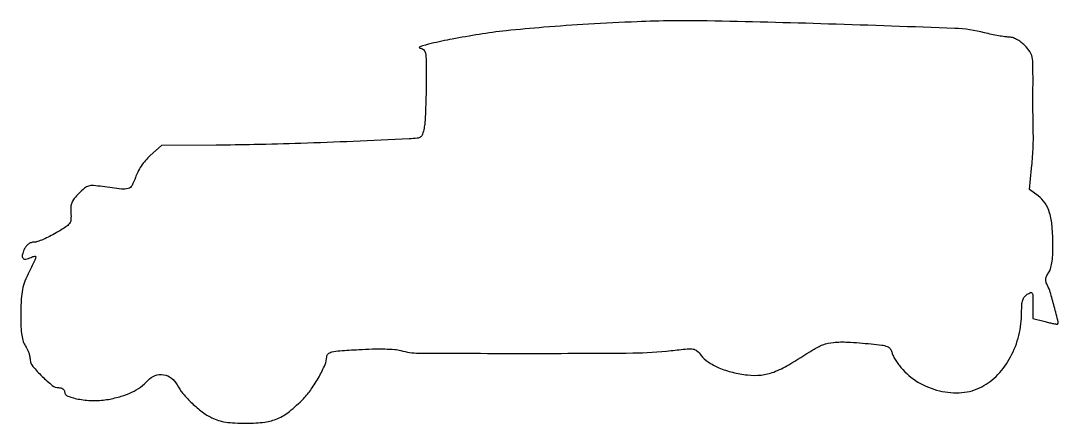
# Model space of a CAD drawing. Extents: x 1 to 365, y 1 to 142.
import ezdxf

# ---------------------------------------------------------------- set-up
doc = ezdxf.new("R2010")
doc.units = 0

msp = doc.modelspace()

# ---------------------------------------------------------------- linework, layer by layer
msp.add_lwpolyline([(217, 141.360801, 0.004084), (199.916738, 140.503236, 0.005323), (184.298786, 139.424319, 0.005842), (171.027981, 138.209267, 0.015107), (161.5, 136.932586, 0.005418), (152.110404, 135.279717, 0.010813), (144.728383, 133.731683, 0.021807), (140.68389, 132.603887, 0.832481), (140.75, 132.110579, -0.169744), (142.022614, 131.59431, -0.170005), (142.695464, 130.397972, -0.04247), (142.938144, 127.728299, -0.002617), (142.94237, 119.75, -0.00501), (142.869527, 114.803376, -0.00571), (142.698286, 110.070312, -0.005205), (142.465363, 106.058454, -0.031734), (142.19237, 104, -0.030165), (141.646291, 101.910361, -0.1596), (140.955995, 100.968464, -0.127358), (139.757713, 100.505817, -0.016505), (137, 100.278897, -0.001872), (117.3368, 99.386562, -0.002284), (98.929921, 98.704512, -0.002502), (82.574879, 98.255211, -0.004596), (69.252881, 98.078443), (50.005762, 98), (46.084404, 94.457289, 0.032029), (44.404308, 92.731722, 0.028089), (42.877651, 90.731187, 0.02894), (41.63949, 88.655376, 0.043377), (40.831293, 86.707289, -0.045683), (39.659366, 83.918787, -0.205918), (38.310641, 82.838177, -0.096637), (35.993969, 82.660272, -0.006343), (29.305764, 83.525953, 0.015763), (26.10857, 83.878685, 0.089485), (24.411637, 83.70819, 0.102942), (22.992858, 82.962704, 0.024115), (20.994467, 81.148313, 0.026598), (19.389428, 79.362782, 0.073116), (18.530842, 77.907638, 0.080409), (18.171678, 76.349965, 0.037173), (18.188703, 74.265626, -0.039454), (18.197079, 71.948008, -0.141846), (17.685439, 70.576518, -0.090159), (16.38516, 69.360102, -0.01066), (13, 67.280276, -0.015933), (10.727721, 66.045542, -0.017451), (8.44839, 64.997452, -0.017131), (6.447356, 64.240059, -0.078724), (5.228561, 64.030276, 0.080602), (4.19772, 63.84888, 0.076093), (3.254392, 63.349428, 0.070571), (2.447158, 62.551281, 0.055714), (1.816121, 61.495774, 0.046908), (1.129282, 59.515002, 0.244831), (1.395307, 58.428786, 0.271357), (2.399609, 58.095473, 0.054559), (4.261814, 58.709522, -0.050998), (5.504732, 59.129176, -0.523131), (5.84121, 58.821786, -0.07915), (5.52316, 57.761349, -0.0027), (3.609161, 53.846733, 0.020921), (2.045367, 50.329136, 0.043295), (1.186308, 47.449866, 0.03678), (0.759287, 44.18075, 0.011422), (0.59312, 39.224771, 0.010573), (0.635802, 35.149484, 0.022494), (0.877013, 32.006606, 0.028887), (1.308646, 29.625609, 0.073341), (1.964565, 28, -0.009078), (2.921417, 26.296487, -0.036781), (3.406632, 25.210225, -0.044607), (3.680565, 24.169645, -0.017917), (3.875, 22.709975, 0.151909), (4.817351, 20.469304, 0.024312), (8.088343, 16.945698, 0.023484), (11.675193, 13.755182, 0.171663), (13.809975, 13, -0.061605), (14.650284, 12.896072, -0.080867), (15.358997, 12.590155, -0.098754), (15.831857, 12.135527, -0.153229), (16, 11.599741, 0.315783), (17.111951, 10.014682, 0.043188), (21.240219, 8.91213, 0.042347), (26.389535, 8.44735, 0.047077), (31.359607, 8.889414, 0.024969), (35.888932, 9.962946, 0.040706), (39.577451, 11.368261, 0.046235), (42.636789, 13.192937, 0.048271), (45.260887, 15.525553, -0.117258), (47.78814, 17.216511, -0.126252), (50.734818, 17.527217, -0.124832), (53.492074, 16.379304, -0.113146), (55.489544, 14.020219, 0.055094), (57.541845, 10.937253, 0.028185), (60.726392, 7.544531, 0.028068), (64.336445, 4.475564, 0.046854), (67.723469, 2.376531, 0.043336), (69.981864, 1.488765, 0.03425), (72.54494, 0.917097, 0.026464), (75.739438, 0.602841, 0.011548), (80, 0.508884, 0.031302), (86.25644, 0.907511, 0.070824), (90.822389, 2.159502, 0.068437), (94.951961, 4.666969, 0.02766), (99.83988, 9.109165, 0.042413), (102.597317, 12.429459, 0.025463), (105.309579, 16.78106, 0.023786), (107.424685, 21.062147, 0.103194), (108, 23.82, -0.226115), (108.495798, 24.860285, -0.115155), (109.828472, 25.50732, -0.037112), (112.632466, 25.926813, -0.003905), (119.25, 26.367558, -0.008616), (124.061707, 26.567176, -0.012047), (128.366342, 26.567769, -0.012673), (131.89108, 26.39386, -0.052031), (133.993398, 26.014314, 0.069737), (140.335039, 25.099064, 0.000986), (178.937059, 25.017418, 0.002062), (215.450948, 25.162753, 0.026836), (229, 26.000665, -0.004739), (234.598267, 26.596011, -0.062593), (236.673126, 26.536751, -0.142307), (238.008916, 25.913927, -0.054523), (239.408915, 24.38942, 0.089339), (241.900801, 22.027258, 0.044849), (245.738564, 19.976116, 0.039832), (250.490535, 18.393043, 0.032335), (255.777773, 17.445632, 0.054253), (260.576419, 17.425202, 0.065873), (264.946334, 18.474696, 0.0417), (270.250472, 21.040864, 0.009554), (278.730128, 26.27563, -0.056094), (282.241375, 28.015728, -0.061747), (285.939877, 28.861048, -0.039342), (290.938298, 28.974613, -0.009562), (299.176155, 28.355182, -0.009357), (302.977076, 27.924265, -0.062782), (304.81107, 27.442267, -0.132767), (305.82195, 26.679534, -0.104), (306.425863, 25.439363, 0.052266), (306.824537, 24.348348, 0.019701), (307.596356, 22.915776, 0.019262), (308.565495, 21.410731, 0.022227), (309.605105, 20.057459, 0.083553), (315.617787, 14.945876, 0.076106), (323.165353, 11.879234, 0.078748), (331.03832, 11.273066, 0.101089), (338, 13.288671, 0.082742), (343.666127, 17.582013, 0.066537), (348.141903, 23.793618, 0.063018), (351.020957, 31.313594, 0.060014), (352, 39.440954, -0.017435), (352.091308, 42.058681, -0.059177), (352.409957, 43.734057, -0.090089), (353.018558, 44.886529, -0.086967), (354, 45.767927, -0.052251), (355.166403, 46.336899, -0.37001), (355.711582, 46.132101, -0.119918), (355.961078, 45.209017, -0.006321), (356, 42.130112), (356, 37.243277), (360.217731, 36.172703, 0.005413), (361.849425, 35.777286, 0.008557), (363.257364, 35.47747, 0.003353), (364.457945, 35.251559, 0.245959), (364.642646, 35.309312, 0.26385), (364.844002, 36.038408, 0.002625), (363.448845, 41.462975, 0.007297), (362.049418, 46.488538, 0.05135), (361.087942, 48.835679, -0.043728), (360.568214, 50.051385, -0.100298), (360.452816, 51.036015, -0.095317), (360.728474, 52.019323, -0.036925), (361.455495, 53.239923, 0.079286), (362.15066, 54.6689, 0.03444), (362.624701, 56.733651, 0.026663), (362.907431, 59.455314, 0.012735), (362.994423, 62.972506, 0.020305), (362.720377, 69.59691, 0.052059), (361.834329, 74.3062, 0.072753), (360.247939, 77.717872, 0.089857), (357.836817, 80.256049), (354.770983, 82.5), (355.523613, 90, 0.007011), (355.799581, 93.201256, 0.005797), (356.006172, 96.61875, 0.005858), (356.122588, 99.758004, 0.015599), (356.109483, 102, -0.006162), (356.048377, 104.471762, -0.001417), (356.008493, 108.643911, -0.001464), (355.990235, 113.451369, -0.001428), (355.999863, 118.298421, 0.003764), (355.979089, 126.037127, 0.045922), (355.677729, 128.981625, 0.101552), (354.864533, 130.925678, 0.046736), (353.105425, 133.048421, 0.034936), (351.709945, 134.261417, 0.040809), (350.226769, 135.199862, 0.045043), (348.773646, 135.80149, 0.075773), (347.471268, 136, -0.034205), (346.062224, 136.096507, -0.009586), (343.880688, 136.43948, -0.009621), (341.422276, 136.923387, -0.009989), (339.015043, 137.496102, 0.053934), (328.580016, 139.028253, 0.00159), (284.168138, 140.576327, 0.003257), (241.57581, 141.647756, 0.015158)], format="xyb", close=True)

doc.saveas('drawing.dxf')
